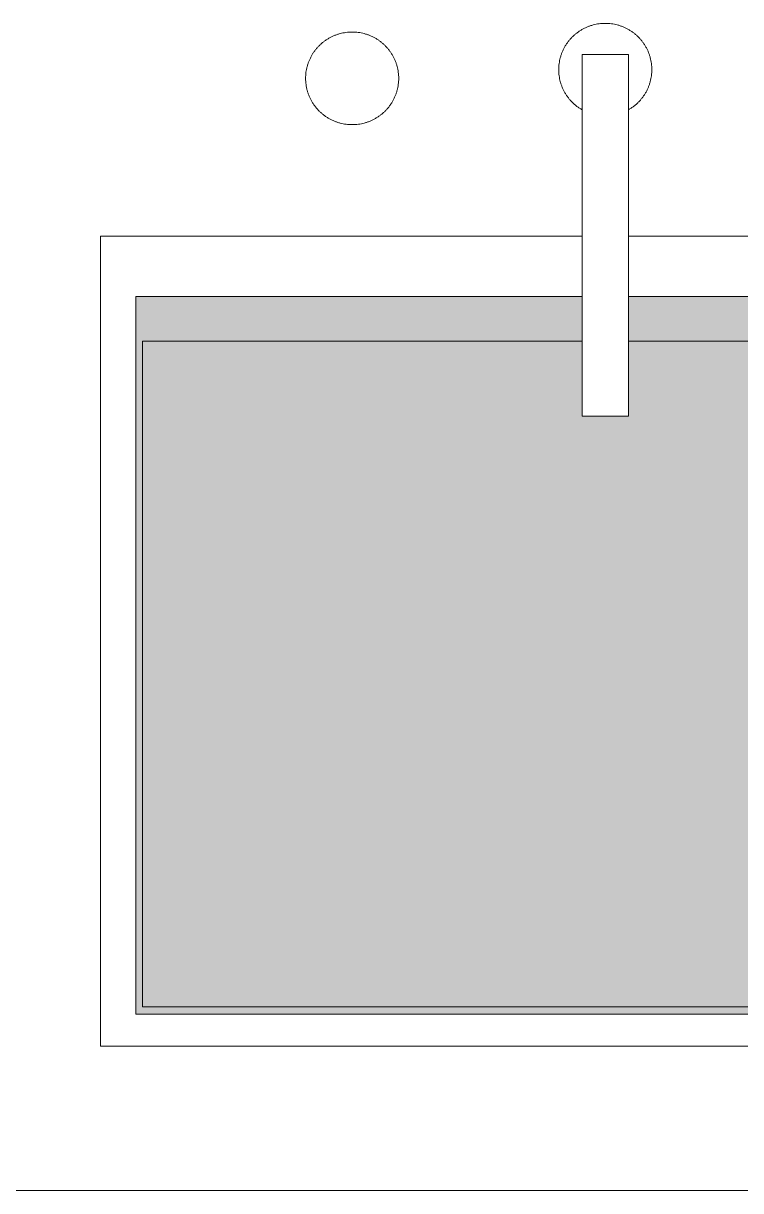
# Model space of a CAD drawing. Header units: metres. Extents: x 512 to 829, y -209 to 245.
# Drawn here: x 735.434 to 735.742, y -73.804 to -73.303 of the extents above; entities that cross this region are included whole.
import ezdxf

# ---------------------------------------------------------------- set-up
doc = ezdxf.new("R2010")
doc.units = ezdxf.units.M
doc.header["$LTSCALE"] = 0.508
doc.set_wipeout_variables(frame=1)
doc.layers.add('Dimension', color=7, linetype='Continuous', lineweight=5)
doc.layers.add('None', color=7, linetype='Continuous', lineweight=5)

msp = doc.modelspace()

# ---------------------------------------------------------------- hatches: boundary and pattern name
at = {"layer": 'None', "linetype": 'Continuous', "lineweight": 0}
for points in [[(735.91376, -73.7285), (735.48207, -73.7285), (735.48207, -73.42018), (735.91376, -73.42018)], [(735.71321, -73.59527), (735.71321, -73.59542), (735.71321, -73.59556), (735.7132, -73.5957), (735.7132, -73.59584), (735.71319, -73.59599), (735.71319, -73.59613), (735.71318, -73.59627), (735.71317, -73.59641), (735.71316, -73.59655), (735.71315, -73.59669), (735.71313, -73.59683), (735.71312, -73.59697), (735.7131, -73.59711), (735.71308, -73.59725), (735.71307, -73.59739), (735.71305, -73.59753), (735.71302, -73.59767), (735.713, -73.59781), (735.71298, -73.59795), (735.71295, -73.59808), (735.71293, -73.59822), (735.7129, -73.59836), (735.71287, -73.5985), (735.71284, -73.59863), (735.71281, -73.59877), (735.71277, -73.5989), (735.71274, -73.59904), (735.71271, -73.59917), (735.71267, -73.59931), (735.71263, -73.59944), (735.71259, -73.59958), (735.71255, -73.59971), (735.71251, -73.59985), (735.71247, -73.59998), (735.71242, -73.60011), (735.71238, -73.60025), (735.71233, -73.60038), (735.71228, -73.60051), (735.71223, -73.60064), (735.71218, -73.60077), (735.71213, -73.60091), (735.71207, -73.60104), (735.71202, -73.60117), (735.71196, -73.6013), (735.71191, -73.60143), (735.71185, -73.60156), (735.71179, -73.60169), (735.71173, -73.60182), (735.71167, -73.60195), (735.7116, -73.60207), (735.71154, -73.6022), (735.71147, -73.60233), (735.7114, -73.60246), (735.71133, -73.60259), (735.71126, -73.60271), (735.71119, -73.60284), (735.71112, -73.60297), (735.71105, -73.60309), (735.71097, -73.60322), (735.71089, -73.60334), (735.71082, -73.60347), (735.71074, -73.6036), (735.71066, -73.60372), (735.71057, -73.60384), (735.71049, -73.60397), (735.71041, -73.60409), (735.71032, -73.60421), (735.71024, -73.60434), (735.71015, -73.60446), (735.71006, -73.60458), (735.70998, -73.60469), (735.70989, -73.60481), (735.7098, -73.60493), (735.7097, -73.60505), (735.70961, -73.60516), (735.70952, -73.60528), (735.70942, -73.60539), (735.70933, -73.6055), (735.70923, -73.60562), (735.70914, -73.60573), (735.70904, -73.60584), (735.70894, -73.60595), (735.70884, -73.60606), (735.70874, -73.60617), (735.70864, -73.60627), (735.70854, -73.60638), (735.70843, -73.60649), (735.70833, -73.60659), (735.70822, -73.6067), (735.70812, -73.6068), (735.70801, -73.6069), (735.7079, -73.607), (735.70779, -73.6071), (735.70768, -73.6072), (735.70757, -73.6073), (735.70746, -73.6074), (735.70734, -73.6075), (735.70723, -73.6076), (735.70712, -73.60769), (735.707, -73.60779), (735.70688, -73.60788), (735.70677, -73.60798), (735.70665, -73.60807), (735.70653, -73.60816), (735.70641, -73.60825), (735.70629, -73.60834), (735.70616, -73.60843), (735.70604, -73.60852), (735.70592, -73.60861), (735.70579, -73.60869), (735.70566, -73.60878), (735.70554, -73.60887), (735.70541, -73.60895), (735.70528, -73.60903), (735.70515, -73.60912), (735.70502, -73.6092), (735.70489, -73.60928), (735.70475, -73.60936), (735.70462, -73.60944), (735.70449, -73.60952), (735.70435, -73.6096), (735.70421, -73.60967), (735.70408, -73.60975), (735.70394, -73.60983), (735.7038, -73.6099), (735.70366, -73.60997), (735.70352, -73.61005), (735.70338, -73.61012), (735.70323, -73.61019), (735.70309, -73.61026), (735.70295, -73.61033), (735.7028, -73.6104), (735.70266, -73.61046), (735.70251, -73.61053), (735.70237, -73.61059), (735.70222, -73.61066), (735.70208, -73.61072), (735.70193, -73.61078), (735.70179, -73.61084), (735.70164, -73.6109), (735.70149, -73.61096), (735.70134, -73.61101), (735.7012, -73.61107), (735.70105, -73.61112), (735.7009, -73.61118), (735.70075, -73.61123), (735.7006, -73.61128), (735.70045, -73.61133), (735.7003, -73.61138), (735.70015, -73.61143), (735.7, -73.61147), (735.69985, -73.61152), (735.6997, -73.61156), (735.69955, -73.61161), (735.6994, -73.61165), (735.69925, -73.61169), (735.69909, -73.61173), (735.69894, -73.61177), (735.69879, -73.61181), (735.69863, -73.61184), (735.69848, -73.61188), (735.69833, -73.61191), (735.69817, -73.61194), (735.69802, -73.61198), (735.69786, -73.61201), (735.69771, -73.61204), (735.69755, -73.61207), (735.69739, -73.61209), (735.69724, -73.61212), (735.69708, -73.61214), (735.69692, -73.61217), (735.69677, -73.61219), (735.69661, -73.61221), (735.69645, -73.61223), (735.69629, -73.61225), (735.69613, -73.61227), (735.69597, -73.61229), (735.69581, -73.61231), (735.69565, -73.61232), (735.69549, -73.61234), (735.69533, -73.61235), (735.69517, -73.61236), (735.69501, -73.61237), (735.69485, -73.61238), (735.69469, -73.61239), (735.69452, -73.6124), (735.69436, -73.6124), (735.6942, -73.61241), (735.69403, -73.61241), (735.69387, -73.61241), (735.69371, -73.61242), (735.69354, -73.61242), (735.69338, -73.61242), (735.69321, -73.61241), (735.69305, -73.61241), (735.69288, -73.61241), (735.69272, -73.6124), (735.69256, -73.6124), (735.6924, -73.61239), (735.69223, -73.61238), (735.69207, -73.61237), (735.69191, -73.61236), (735.69175, -73.61235), (735.69159, -73.61234), (735.69143, -73.61232), (735.69127, -73.61231), (735.69111, -73.61229), (735.69095, -73.61227), (735.69079, -73.61225), (735.69063, -73.61223), (735.69047, -73.61221), (735.69032, -73.61219), (735.69016, -73.61217), (735.69, -73.61214), (735.68984, -73.61212), (735.68969, -73.61209), (735.68953, -73.61207), (735.68938, -73.61204), (735.68922, -73.61201), (735.68906, -73.61198), (735.68891, -73.61194), (735.68876, -73.61191), (735.6886, -73.61188), (735.68845, -73.61184), (735.68829, -73.61181), (735.68814, -73.61177), (735.68799, -73.61173), (735.68784, -73.61169), (735.68768, -73.61165), (735.68753, -73.61161), (735.68738, -73.61156), (735.68723, -73.61152), (735.68708, -73.61147), (735.68693, -73.61143), (735.68678, -73.61138), (735.68663, -73.61133), (735.68648, -73.61128), (735.68633, -73.61123), (735.68618, -73.61118), (735.68603, -73.61112), (735.68588, -73.61107), (735.68574, -73.61101), (735.68559, -73.61096), (735.68544, -73.6109), (735.6853, -73.61084), (735.68515, -73.61078), (735.685, -73.61072), (735.68486, -73.61066), (735.68471, -73.61059), (735.68457, -73.61053), (735.68442, -73.61046), (735.68428, -73.6104), (735.68414, -73.61033), (735.68399, -73.61026), (735.68385, -73.61019), (735.68371, -73.61012), (735.68356, -73.61005), (735.68342, -73.60997), (735.68328, -73.6099), (735.68314, -73.60983), (735.68301, -73.60975), (735.68287, -73.60967), (735.68273, -73.6096), (735.6826, -73.60952), (735.68246, -73.60944), (735.68233, -73.60936), (735.68219, -73.60928), (735.68206, -73.6092), (735.68193, -73.60912), (735.6818, -73.60903), (735.68167, -73.60895), (735.68154, -73.60887), (735.68142, -73.60878), (735.68129, -73.60869), (735.68117, -73.60861), (735.68104, -73.60852), (735.68092, -73.60843), (735.6808, -73.60834), (735.68068, -73.60825), (735.68055, -73.60816), (735.68044, -73.60807), (735.68032, -73.60798), (735.6802, -73.60788), (735.68008, -73.60779), (735.67997, -73.60769), (735.67985, -73.6076), (735.67974, -73.6075), (735.67962, -73.6074), (735.67951, -73.6073), (735.6794, -73.6072), (735.67929, -73.6071), (735.67918, -73.607), (735.67907, -73.6069), (735.67897, -73.6068), (735.67886, -73.6067), (735.67875, -73.60659), (735.67865, -73.60649), (735.67855, -73.60638), (735.67844, -73.60627), (735.67834, -73.60617), (735.67824, -73.60606), (735.67814, -73.60595), (735.67804, -73.60584), (735.67795, -73.60573), (735.67785, -73.60562), (735.67775, -73.6055), (735.67766, -73.60539), (735.67756, -73.60528), (735.67747, -73.60516), (735.67738, -73.60505), (735.67729, -73.60493), (735.6772, -73.60481), (735.67711, -73.60469), (735.67702, -73.60458), (735.67693, -73.60446), (735.67684, -73.60434), (735.67676, -73.60421), (735.67667, -73.60409), (735.67659, -73.60397), (735.67651, -73.60384), (735.67643, -73.60372), (735.67635, -73.6036), (735.67627, -73.60347), (735.67619, -73.60334), (735.67611, -73.60322), (735.67604, -73.60309), (735.67596, -73.60297), (735.67589, -73.60284), (735.67582, -73.60271), (735.67575, -73.60259), (735.67568, -73.60246), (735.67561, -73.60233), (735.67555, -73.6022), (735.67548, -73.60207), (735.67542, -73.60195), (735.67535, -73.60182), (735.67529, -73.60169), (735.67523, -73.60156), (735.67517, -73.60143), (735.67512, -73.6013), (735.67506, -73.60117), (735.67501, -73.60104), (735.67495, -73.60091), (735.6749, -73.60077), (735.67485, -73.60064), (735.6748, -73.60051), (735.67475, -73.60038), (735.67471, -73.60025), (735.67466, -73.60011), (735.67462, -73.59998), (735.67457, -73.59985), (735.67453, -73.59971), (735.67449, -73.59958), (735.67445, -73.59944), (735.67441, -73.59931), (735.67438, -73.59917), (735.67434, -73.59904), (735.67431, -73.5989), (735.67427, -73.59877), (735.67424, -73.59863), (735.67421, -73.5985), (735.67418, -73.59836), (735.67416, -73.59822), (735.67413, -73.59808), (735.6741, -73.59795), (735.67408, -73.59781), (735.67406, -73.59767), (735.67404, -73.59753), (735.67402, -73.59739), (735.674, -73.59725), (735.67398, -73.59711), (735.67396, -73.59697), (735.67395, -73.59683), (735.67394, -73.59669), (735.67392, -73.59655), (735.67391, -73.59641), (735.6739, -73.59627), (735.6739, -73.59613), (735.67389, -73.59599), (735.67388, -73.59584), (735.67388, -73.5957), (735.67387, -73.59556), (735.67387, -73.59542), (735.67387, -73.59527), (735.67387, -73.59513), (735.67387, -73.59499), (735.67388, -73.59484), (735.67388, -73.5947), (735.67389, -73.59456), (735.6739, -73.59442), (735.6739, -73.59428), (735.67391, -73.59413), (735.67392, -73.59399), (735.67394, -73.59385), (735.67395, -73.59371), (735.67396, -73.59357), (735.67398, -73.59343), (735.674, -73.59329), (735.67402, -73.59315), (735.67404, -73.59301), (735.67406, -73.59288), (735.67408, -73.59274), (735.6741, -73.5926), (735.67413, -73.59246), (735.67416, -73.59232), (735.67418, -73.59219), (735.67421, -73.59205), (735.67424, -73.59191), (735.67427, -73.59178), (735.67431, -73.59164), (735.67434, -73.59151), (735.67438, -73.59137), (735.67441, -73.59124), (735.67445, -73.5911), (735.67449, -73.59097), (735.67453, -73.59083), (735.67457, -73.5907), (735.67462, -73.59057), (735.67466, -73.59043), (735.67471, -73.5903), (735.67475, -73.59017), (735.6748, -73.59004), (735.67485, -73.5899), (735.6749, -73.58977), (735.67495, -73.58964), (735.67501, -73.58951), (735.67506, -73.58938), (735.67512, -73.58925), (735.67517, -73.58912), (735.67523, -73.58899), (735.67529, -73.58886), (735.67535, -73.58873), (735.67542, -73.5886), (735.67548, -73.58847), (735.67555, -73.58834), (735.67561, -73.58821), (735.67568, -73.58809), (735.67575, -73.58796), (735.67582, -73.58783), (735.67589, -73.58771), (735.67596, -73.58758), (735.67604, -73.58745), (735.67611, -73.58733), (735.67619, -73.5872), (735.67627, -73.58708), (735.67635, -73.58695), (735.67643, -73.58683), (735.67651, -73.5867), (735.67659, -73.58658), (735.67667, -73.58645), (735.67676, -73.58633), (735.67684, -73.58621), (735.67693, -73.58609), (735.67702, -73.58597), (735.67711, -73.58585), (735.6772, -73.58573), (735.67729, -73.58562), (735.67738, -73.5855), (735.67747, -73.58538), (735.67756, -73.58527), (735.67766, -73.58515), (735.67775, -73.58504), (735.67785, -73.58493), (735.67795, -73.58482), (735.67804, -73.58471), (735.67814, -73.5846), (735.67824, -73.58449), (735.67834, -73.58438), (735.67844, -73.58427), (735.67855, -73.58417), (735.67865, -73.58406), (735.67875, -73.58395), (735.67886, -73.58385), (735.67897, -73.58375), (735.67907, -73.58364), (735.67918, -73.58354), (735.67929, -73.58344), (735.6794, -73.58334), (735.67951, -73.58324), (735.67962, -73.58314), (735.67974, -73.58305), (735.67985, -73.58295), (735.67997, -73.58285), (735.68008, -73.58276), (735.6802, -73.58266), (735.68032, -73.58257), (735.68044, -73.58248), (735.68055, -73.58239), (735.68068, -73.58229), (735.6808, -73.5822), (735.68092, -73.58211), (735.68104, -73.58203), (735.68117, -73.58194), (735.68129, -73.58185), (735.68142, -73.58177), (735.68154, -73.58168), (735.68167, -73.5816), (735.6818, -73.58151), (735.68193, -73.58143), (735.68206, -73.58135), (735.68219, -73.58127), (735.68233, -73.58119), (735.68246, -73.58111), (735.6826, -73.58103), (735.68273, -73.58095), (735.68287, -73.58087), (735.68301, -73.5808), (735.68314, -73.58072), (735.68328, -73.58065), (735.68342, -73.58057), (735.68356, -73.5805), (735.68371, -73.58043), (735.68385, -73.58036), (735.68399, -73.58029), (735.68414, -73.58022), (735.68428, -73.58015), (735.68442, -73.58008), (735.68457, -73.58002), (735.68471, -73.57995), (735.68486, -73.57989), (735.685, -73.57983), (735.68515, -73.57976), (735.6853, -73.5797), (735.68544, -73.57965), (735.68559, -73.57959), (735.68574, -73.57953), (735.68588, -73.57948), (735.68603, -73.57942), (735.68618, -73.57937), (735.68633, -73.57932), (735.68648, -73.57927), (735.68663, -73.57922), (735.68678, -73.57917), (735.68693, -73.57912), (735.68708, -73.57907), (735.68723, -73.57903), (735.68738, -73.57898), (735.68753, -73.57894), (735.68768, -73.5789), (735.68784, -73.57886), (735.68799, -73.57882), (735.68814, -73.57878), (735.68829, -73.57874), (735.68845, -73.5787), (735.6886, -73.57867), (735.68876, -73.57863), (735.68891, -73.5786), (735.68906, -73.57857), (735.68922, -73.57854), (735.68938, -73.57851), (735.68953, -73.57848), (735.68969, -73.57845), (735.68984, -73.57843), (735.69, -73.5784), (735.69016, -73.57838), (735.69032, -73.57835), (735.69047, -73.57833), (735.69063, -73.57831), (735.69079, -73.57829), (735.69095, -73.57827), (735.69111, -73.57826), (735.69127, -73.57824), (735.69143, -73.57822), (735.69159, -73.57821), (735.69175, -73.5782), (735.69191, -73.57819), (735.69207, -73.57818), (735.69223, -73.57817), (735.6924, -73.57816), (735.69256, -73.57815), (735.69272, -73.57814), (735.69288, -73.57814), (735.69305, -73.57813), (735.69321, -73.57813), (735.69338, -73.57813), (735.69354, -73.57813), (735.69371, -73.57813), (735.69387, -73.57813), (735.69403, -73.57813), (735.6942, -73.57814), (735.69436, -73.57814), (735.69452, -73.57815), (735.69469, -73.57816), (735.69485, -73.57817), (735.69501, -73.57818), (735.69517, -73.57819), (735.69533, -73.5782), (735.69549, -73.57821), (735.69565, -73.57822), (735.69581, -73.57824), (735.69597, -73.57826), (735.69613, -73.57827), (735.69629, -73.57829), (735.69645, -73.57831), (735.69661, -73.57833), (735.69677, -73.57835), (735.69692, -73.57838), (735.69708, -73.5784), (735.69724, -73.57843), (735.69739, -73.57845), (735.69755, -73.57848), (735.69771, -73.57851), (735.69786, -73.57854), (735.69802, -73.57857), (735.69817, -73.5786), (735.69833, -73.57863), (735.69848, -73.57867), (735.69863, -73.5787), (735.69879, -73.57874), (735.69894, -73.57878), (735.69909, -73.57882), (735.69925, -73.57886), (735.6994, -73.5789), (735.69955, -73.57894), (735.6997, -73.57898), (735.69985, -73.57903), (735.7, -73.57907), (735.70015, -73.57912), (735.7003, -73.57917), (735.70045, -73.57922), (735.7006, -73.57927), (735.70075, -73.57932), (735.7009, -73.57937), (735.70105, -73.57942), (735.7012, -73.57948), (735.70134, -73.57953), (735.70149, -73.57959), (735.70164, -73.57965), (735.70179, -73.5797), (735.70193, -73.57976), (735.70208, -73.57983), (735.70222, -73.57989), (735.70237, -73.57995), (735.70251, -73.58002), (735.70266, -73.58008), (735.7028, -73.58015), (735.70295, -73.58022), (735.70309, -73.58029), (735.70323, -73.58036), (735.70338, -73.58043), (735.70352, -73.5805), (735.70366, -73.58057), (735.7038, -73.58065), (735.70394, -73.58072), (735.70408, -73.5808), (735.70421, -73.58087), (735.70435, -73.58095), (735.70449, -73.58103), (735.70462, -73.58111), (735.70475, -73.58119), (735.70489, -73.58127), (735.70502, -73.58135), (735.70515, -73.58143), (735.70528, -73.58151), (735.70541, -73.5816), (735.70554, -73.58168), (735.70566, -73.58177), (735.70579, -73.58185), (735.70592, -73.58194), (735.70604, -73.58203), (735.70616, -73.58211), (735.70629, -73.5822), (735.70641, -73.58229), (735.70653, -73.58239), (735.70665, -73.58248), (735.70677, -73.58257), (735.70688, -73.58266), (735.707, -73.58276), (735.70712, -73.58285), (735.70723, -73.58295), (735.70734, -73.58305), (735.70746, -73.58314), (735.70757, -73.58324), (735.70768, -73.58334), (735.70779, -73.58344), (735.7079, -73.58354), (735.70801, -73.58364), (735.70812, -73.58375), (735.70822, -73.58385), (735.70833, -73.58395), (735.70843, -73.58406), (735.70854, -73.58417), (735.70864, -73.58427), (735.70874, -73.58438), (735.70884, -73.58449), (735.70894, -73.5846), (735.70904, -73.58471), (735.70914, -73.58482), (735.70923, -73.58493), (735.70933, -73.58504), (735.70942, -73.58515), (735.70952, -73.58527), (735.70961, -73.58538), (735.7097, -73.5855), (735.7098, -73.58562), (735.70989, -73.58573), (735.70998, -73.58585), (735.71006, -73.58597), (735.71015, -73.58609), (735.71024, -73.58621), (735.71032, -73.58633), (735.71041, -73.58645), (735.71049, -73.58658), (735.71057, -73.5867), (735.71066, -73.58683), (735.71074, -73.58695), (735.71082, -73.58708), (735.71089, -73.5872), (735.71097, -73.58733), (735.71105, -73.58745), (735.71112, -73.58758), (735.71119, -73.58771), (735.71126, -73.58783), (735.71133, -73.58796), (735.7114, -73.58809), (735.71147, -73.58821), (735.71154, -73.58834), (735.7116, -73.58847), (735.71167, -73.5886), (735.71173, -73.58873), (735.71179, -73.58886), (735.71185, -73.58899), (735.71191, -73.58912), (735.71196, -73.58925), (735.71202, -73.58938), (735.71207, -73.58951), (735.71213, -73.58964), (735.71218, -73.58977), (735.71223, -73.5899), (735.71228, -73.59004), (735.71233, -73.59017), (735.71238, -73.5903), (735.71242, -73.59043), (735.71247, -73.59057), (735.71251, -73.5907), (735.71255, -73.59083), (735.71259, -73.59097), (735.71263, -73.5911), (735.71267, -73.59124), (735.71271, -73.59137), (735.71274, -73.59151), (735.71277, -73.59164), (735.71281, -73.59178), (735.71284, -73.59191), (735.71287, -73.59205), (735.7129, -73.59219), (735.71293, -73.59232), (735.71295, -73.59246), (735.71298, -73.5926), (735.713, -73.59274), (735.71302, -73.59288), (735.71305, -73.59301), (735.71307, -73.59315), (735.71308, -73.59329), (735.7131, -73.59343), (735.71312, -73.59357), (735.71313, -73.59371), (735.71315, -73.59385), (735.71316, -73.59399), (735.71317, -73.59413), (735.71318, -73.59428), (735.71319, -73.59442), (735.71319, -73.59456), (735.7132, -73.5947), (735.7132, -73.59484), (735.71321, -73.59499), (735.71321, -73.59513)]]:
    msp.add_hatch(color=8, dxfattribs=at).paths.add_polyline_path(points)

# ---------------------------------------------------------------- linework, layer by layer
at = {"layer": 'Dimension', "color": 7, "linetype": 'Continuous', "lineweight": 5}
msp.add_line((734.17158, -73.80433), (736.62658, -73.80433), dxfattribs=at)
at = {"layer": 'None', "color": 7, "linetype": 'Continuous', "lineweight": 5}
for p, q in [((735.46691, -73.74228), (735.46691, -73.39418)), ((735.46691, -73.39418), (735.93614, -73.39418)), ((735.48207, -73.7285), (735.48207, -73.42018)), ((735.48207, -73.42018), (735.91376, -73.42018)), ((735.48505, -73.72532), (735.48505, -73.43933)), ((735.48505, -73.43933), (735.89621, -73.43933)), ((735.91376, -73.7285), (735.48207, -73.7285)), ((735.89621, -73.72532), (735.48505, -73.72532)), ((735.93614, -73.74228), (735.46691, -73.74228))]:
    msp.add_line(p, q, dxfattribs=at)

# ---------------------------------------------------------------- wipeouts: each hides what was drawn before it
at = {"color": 7, "linetype": 'Continuous', "lineweight": 5}
for points in [[(735.66654, -73.3326), (735.66646, -73.33246), (735.66638, -73.33231), (735.6663, -73.33217), (735.66622, -73.33202), (735.66614, -73.33188), (735.66606, -73.33173), (735.66599, -73.33158), (735.66592, -73.33144), (735.66584, -73.33129), (735.66577, -73.33114), (735.6657, -73.331), (735.66563, -73.33085), (735.66557, -73.3307), (735.6655, -73.33055), (735.66543, -73.3304), (735.66537, -73.33025), (735.66531, -73.3301), (735.66525, -73.32995), (735.66519, -73.3298), (735.66513, -73.32965), (735.66507, -73.3295), (735.66502, -73.32935), (735.66496, -73.32919), (735.66491, -73.32904), (735.66486, -73.32889), (735.66481, -73.32873), (735.66476, -73.32858), (735.66471, -73.32843), (735.66467, -73.32827), (735.66462, -73.32812), (735.66458, -73.32796), (735.66453, -73.32781), (735.66449, -73.32765), (735.66445, -73.3275), (735.66441, -73.32734), (735.66438, -73.32718), (735.66434, -73.32703), (735.66431, -73.32687), (735.66427, -73.32671), (735.66424, -73.32655), (735.66421, -73.3264), (735.66418, -73.32624), (735.66415, -73.32608), (735.66413, -73.32592), (735.6641, -73.32576), (735.66408, -73.3256), (735.66405, -73.32544), (735.66403, -73.32528), (735.66401, -73.32512), (735.66399, -73.32495), (735.66397, -73.32479), (735.66396, -73.32463), (735.66394, -73.32447), (735.66393, -73.32431), (735.66392, -73.32414), (735.66391, -73.32398), (735.6639, -73.32381), (735.66389, -73.32365), (735.66388, -73.32349), (735.66387, -73.32332), (735.66387, -73.32316), (735.66387, -73.32299), (735.66386, -73.32282), (735.66386, -73.32266), (735.66386, -73.32249), (735.66387, -73.32232), (735.66387, -73.32216), (735.66387, -73.32199), (735.66388, -73.32183), (735.66389, -73.32166), (735.6639, -73.3215), (735.66391, -73.32134), (735.66392, -73.32117), (735.66393, -73.32101), (735.66394, -73.32085), (735.66396, -73.32068), (735.66397, -73.32052), (735.66399, -73.32036), (735.66401, -73.3202), (735.66403, -73.32004), (735.66405, -73.31988), (735.66408, -73.31972), (735.6641, -73.31956), (735.66413, -73.3194), (735.66415, -73.31924), (735.66418, -73.31908), (735.66421, -73.31892), (735.66424, -73.31876), (735.66427, -73.3186), (735.66431, -73.31844), (735.66434, -73.31829), (735.66438, -73.31813), (735.66441, -73.31797), (735.66445, -73.31782), (735.66449, -73.31766), (735.66453, -73.31751), (735.66458, -73.31735), (735.66462, -73.3172), (735.66467, -73.31704), (735.66471, -73.31689), (735.66476, -73.31673), (735.66481, -73.31658), (735.66486, -73.31643), (735.66491, -73.31627), (735.66496, -73.31612), (735.66502, -73.31597), (735.66507, -73.31582), (735.66513, -73.31567), (735.66519, -73.31552), (735.66525, -73.31536), (735.66531, -73.31521), (735.66537, -73.31506), (735.66543, -73.31491), (735.6655, -73.31477), (735.66557, -73.31462), (735.66563, -73.31447), (735.6657, -73.31432), (735.66577, -73.31417), (735.66584, -73.31402), (735.66592, -73.31388), (735.66599, -73.31373), (735.66606, -73.31358), (735.66614, -73.31344), (735.66622, -73.31329), (735.6663, -73.31315), (735.66638, -73.313), (735.66646, -73.31286), (735.66654, -73.31271), (735.66663, -73.31257), (735.66671, -73.31242), (735.6668, -73.31228), (735.66689, -73.31214), (735.66697, -73.312), (735.66706, -73.31186), (735.66715, -73.31173), (735.66724, -73.31159), (735.66734, -73.31145), (735.66743, -73.31132), (735.66752, -73.31118), (735.66762, -73.31105), (735.66771, -73.31092), (735.66781, -73.31079), (735.66791, -73.31065), (735.66801, -73.31053), (735.66811, -73.3104), (735.66821, -73.31027), (735.66831, -73.31014), (735.66841, -73.31002), (735.66851, -73.30989), (735.66862, -73.30977), (735.66872, -73.30965), (735.66883, -73.30952), (735.66894, -73.3094), (735.66904, -73.30928), (735.66915, -73.30916), (735.66926, -73.30905), (735.66937, -73.30893), (735.66949, -73.30881), (735.6696, -73.3087), (735.66971, -73.30858), (735.66983, -73.30847), (735.66994, -73.30836), (735.67006, -73.30825), (735.67018, -73.30814), (735.6703, -73.30803), (735.67042, -73.30792), (735.67054, -73.30781), (735.67066, -73.3077), (735.67078, -73.3076), (735.6709, -73.30749), (735.67103, -73.30739), (735.67115, -73.30729), (735.67128, -73.30718), (735.67141, -73.30708), (735.67154, -73.30698), (735.67167, -73.30689), (735.6718, -73.30679), (735.67193, -73.30669), (735.67206, -73.30659), (735.67219, -73.3065), (735.67233, -73.3064), (735.67246, -73.30631), (735.6726, -73.30622), (735.67273, -73.30613), (735.67287, -73.30604), (735.67301, -73.30595), (735.67315, -73.30586), (735.67329, -73.30577), (735.67343, -73.30568), (735.67358, -73.3056), (735.67372, -73.30551), (735.67386, -73.30543), (735.67401, -73.30535), (735.67415, -73.30527), (735.6743, -73.30519), (735.67445, -73.30511), (735.67459, -73.30503), (735.67474, -73.30495), (735.67489, -73.30488), (735.67504, -73.30481), (735.67518, -73.30473), (735.67533, -73.30466), (735.67548, -73.30459), (735.67563, -73.30453), (735.67578, -73.30446), (735.67593, -73.30439), (735.67608, -73.30433), (735.67623, -73.30426), (735.67638, -73.3042), (735.67653, -73.30414), (735.67668, -73.30408), (735.67683, -73.30403), (735.67699, -73.30397), (735.67714, -73.30391), (735.67729, -73.30386), (735.67745, -73.30381), (735.6776, -73.30376), (735.67775, -73.30371), (735.67791, -73.30366), (735.67806, -73.30361), (735.67822, -73.30356), (735.67837, -73.30352), (735.67853, -73.30347), (735.67868, -73.30343), (735.67884, -73.30339), (735.679, -73.30335), (735.67915, -73.30331), (735.67931, -73.30328), (735.67947, -73.30324), (735.67963, -73.30321), (735.67979, -73.30317), (735.67995, -73.30314), (735.6801, -73.30311), (735.68026, -73.30308), (735.68042, -73.30305), (735.68058, -73.30303), (735.68075, -73.303), (735.68091, -73.30298), (735.68107, -73.30295), (735.68123, -73.30293), (735.68139, -73.30291), (735.68155, -73.30289), (735.68172, -73.30288), (735.68188, -73.30286), (735.68204, -73.30284), (735.68221, -73.30283), (735.68237, -73.30282), (735.68254, -73.30281), (735.6827, -73.3028), (735.68287, -73.30279), (735.68303, -73.30278), (735.6832, -73.30278), (735.68336, -73.30277), (735.68353, -73.30277), (735.6837, -73.30277), (735.68386, -73.30277), (735.68403, -73.30277), (735.6842, -73.30277), (735.68436, -73.30277), (735.68453, -73.30278), (735.6847, -73.30278), (735.68486, -73.30279), (735.68503, -73.3028), (735.68519, -73.30281), (735.68536, -73.30282), (735.68552, -73.30283), (735.68568, -73.30284), (735.68585, -73.30286), (735.68601, -73.30288), (735.68617, -73.30289), (735.68634, -73.30291), (735.6865, -73.30293), (735.68666, -73.30295), (735.68682, -73.30298), (735.68698, -73.303), (735.68714, -73.30303), (735.6873, -73.30305), (735.68746, -73.30308), (735.68762, -73.30311), (735.68778, -73.30314), (735.68794, -73.30317), (735.6881, -73.30321), (735.68826, -73.30324), (735.68842, -73.30328), (735.68857, -73.30331), (735.68873, -73.30335), (735.68889, -73.30339), (735.68904, -73.30343), (735.6892, -73.30347), (735.68935, -73.30352), (735.68951, -73.30356), (735.68967, -73.30361), (735.68982, -73.30366), (735.68997, -73.30371), (735.69013, -73.30376), (735.69028, -73.30381), (735.69044, -73.30386), (735.69059, -73.30391), (735.69074, -73.30397), (735.69089, -73.30403), (735.69104, -73.30408), (735.6912, -73.30414), (735.69135, -73.3042), (735.6915, -73.30426), (735.69165, -73.30433), (735.6918, -73.30439), (735.69195, -73.30446), (735.6921, -73.30453), (735.69225, -73.30459), (735.6924, -73.30466), (735.69254, -73.30473), (735.69269, -73.30481), (735.69284, -73.30488), (735.69299, -73.30495), (735.69313, -73.30503), (735.69328, -73.30511), (735.69343, -73.30519), (735.69357, -73.30527), (735.69372, -73.30535), (735.69386, -73.30543), (735.69401, -73.30551), (735.69415, -73.3056), (735.69429, -73.30568), (735.69444, -73.30577), (735.69458, -73.30586), (735.69472, -73.30595), (735.69486, -73.30604), (735.69499, -73.30613), (735.69513, -73.30622), (735.69527, -73.30631), (735.6954, -73.3064), (735.69554, -73.3065), (735.69567, -73.30659), (735.6958, -73.30669), (735.69593, -73.30679), (735.69606, -73.30689), (735.69619, -73.30698), (735.69632, -73.30708), (735.69645, -73.30718), (735.69657, -73.30729), (735.6967, -73.30739), (735.69682, -73.30749), (735.69695, -73.3076), (735.69707, -73.3077), (735.69719, -73.30781), (735.69731, -73.30792), (735.69743, -73.30803), (735.69755, -73.30814), (735.69767, -73.30825), (735.69778, -73.30836), (735.6979, -73.30847), (735.69801, -73.30858), (735.69813, -73.3087), (735.69824, -73.30881), (735.69835, -73.30893), (735.69846, -73.30905), (735.69857, -73.30916), (735.69868, -73.30928), (735.69879, -73.3094), (735.6989, -73.30952), (735.699, -73.30965), (735.69911, -73.30977), (735.69921, -73.30989), (735.69932, -73.31002), (735.69942, -73.31014), (735.69952, -73.31027), (735.69962, -73.3104), (735.69972, -73.31053), (735.69982, -73.31065), (735.69992, -73.31079), (735.70001, -73.31092), (735.70011, -73.31105), (735.70021, -73.31118), (735.7003, -73.31132), (735.70039, -73.31145), (735.70048, -73.31159), (735.70057, -73.31173), (735.70066, -73.31186), (735.70075, -73.312), (735.70084, -73.31214), (735.70093, -73.31228), (735.70101, -73.31242), (735.7011, -73.31257), (735.70118, -73.31271), (735.70127, -73.31286), (735.70135, -73.313), (735.70143, -73.31315), (735.70151, -73.31329), (735.70159, -73.31344), (735.70166, -73.31358), (735.70174, -73.31373), (735.70181, -73.31388), (735.70188, -73.31402), (735.70196, -73.31417), (735.70203, -73.31432), (735.70209, -73.31447), (735.70216, -73.31462), (735.70223, -73.31477), (735.70229, -73.31491), (735.70236, -73.31506), (735.70242, -73.31521), (735.70248, -73.31536), (735.70254, -73.31552), (735.7026, -73.31567), (735.70265, -73.31582), (735.70271, -73.31597), (735.70276, -73.31612), (735.70282, -73.31627), (735.70287, -73.31643), (735.70292, -73.31658), (735.70297, -73.31673), (735.70302, -73.31689), (735.70306, -73.31704), (735.70311, -73.3172), (735.70315, -73.31735), (735.70319, -73.31751), (735.70324, -73.31766), (735.70327, -73.31782), (735.70331, -73.31797), (735.70335, -73.31813), (735.70339, -73.31829), (735.70342, -73.31844), (735.70345, -73.3186), (735.70349, -73.31876), (735.70352, -73.31892), (735.70355, -73.31908), (735.70358, -73.31924), (735.7036, -73.3194), (735.70363, -73.31956), (735.70365, -73.31972), (735.70367, -73.31988), (735.7037, -73.32004), (735.70372, -73.3202), (735.70374, -73.32036), (735.70375, -73.32052), (735.70377, -73.32068), (735.70378, -73.32085), (735.7038, -73.32101), (735.70381, -73.32117), (735.70382, -73.32134), (735.70383, -73.3215), (735.70384, -73.32166), (735.70385, -73.32183), (735.70385, -73.32199), (735.70386, -73.32216), (735.70386, -73.32232), (735.70386, -73.32249), (735.70386, -73.32266), (735.70386, -73.32282), (735.70386, -73.32299), (735.70386, -73.32316), (735.70385, -73.32332), (735.70385, -73.32349), (735.70384, -73.32365), (735.70383, -73.32381), (735.70382, -73.32398), (735.70381, -73.32414), (735.7038, -73.32431), (735.70378, -73.32447), (735.70377, -73.32463), (735.70375, -73.32479), (735.70374, -73.32495), (735.70372, -73.32512), (735.7037, -73.32528), (735.70367, -73.32544), (735.70365, -73.3256), (735.70363, -73.32576), (735.7036, -73.32592), (735.70358, -73.32608), (735.70355, -73.32624), (735.70352, -73.3264), (735.70349, -73.32655), (735.70345, -73.32671), (735.70342, -73.32687), (735.70339, -73.32703), (735.70335, -73.32718), (735.70331, -73.32734), (735.70327, -73.3275), (735.70324, -73.32765), (735.70319, -73.32781), (735.70315, -73.32796), (735.70311, -73.32812), (735.70306, -73.32827), (735.70302, -73.32843), (735.70297, -73.32858), (735.70292, -73.32873), (735.70287, -73.32889), (735.70282, -73.32904), (735.70276, -73.32919), (735.70271, -73.32935), (735.70265, -73.3295), (735.7026, -73.32965), (735.70254, -73.3298), (735.70248, -73.32995), (735.70242, -73.3301), (735.70236, -73.33025), (735.70229, -73.3304), (735.70223, -73.33055), (735.70216, -73.3307), (735.70209, -73.33085), (735.70203, -73.331), (735.70196, -73.33114), (735.70188, -73.33129), (735.70181, -73.33144), (735.70174, -73.33158), (735.70166, -73.33173), (735.70159, -73.33188), (735.70151, -73.33202), (735.70143, -73.33217), (735.70135, -73.33231), (735.70127, -73.33246), (735.70118, -73.3326), (735.7011, -73.33275), (735.70101, -73.33289), (735.70093, -73.33303), (735.70084, -73.33317), (735.70075, -73.33331), (735.70066, -73.33345), (735.70057, -73.33359), (735.70048, -73.33373), (735.70039, -73.33386), (735.7003, -73.334), (735.70021, -73.33413), (735.70011, -73.33427), (735.70001, -73.3344), (735.69992, -73.33453), (735.69982, -73.33466), (735.69972, -73.33479), (735.69962, -73.33492), (735.69952, -73.33505), (735.69942, -73.33517), (735.69932, -73.3353), (735.69921, -73.33542), (735.69911, -73.33555), (735.699, -73.33567), (735.6989, -73.33579), (735.69879, -73.33591), (735.69868, -73.33603), (735.69857, -73.33615), (735.69846, -73.33627), (735.69835, -73.33639), (735.69824, -73.3365), (735.69813, -73.33662), (735.69801, -73.33673), (735.6979, -73.33684), (735.69778, -73.33696), (735.69767, -73.33707), (735.69755, -73.33718), (735.69743, -73.33729), (735.69731, -73.3374), (735.69719, -73.3375), (735.69707, -73.33761), (735.69695, -73.33772), (735.69682, -73.33782), (735.6967, -73.33792), (735.69657, -73.33803), (735.69645, -73.33813), (735.69632, -73.33823), (735.69619, -73.33833), (735.69606, -73.33843), (735.69593, -73.33853), (735.6958, -73.33862), (735.69567, -73.33872), (735.69554, -73.33882), (735.6954, -73.33891), (735.69527, -73.339), (735.69513, -73.3391), (735.69499, -73.33919), (735.69486, -73.33928), (735.69472, -73.33937), (735.69458, -73.33946), (735.69444, -73.33954), (735.69429, -73.33963), (735.69415, -73.33972), (735.69401, -73.3398), (735.69386, -73.33988), (735.69372, -73.33997), (735.69357, -73.34005), (735.69343, -73.34013), (735.69328, -73.34021), (735.69313, -73.34028), (735.69299, -73.34036), (735.69284, -73.34043), (735.69269, -73.34051), (735.69254, -73.34058), (735.6924, -73.34065), (735.69225, -73.34072), (735.6921, -73.34079), (735.69195, -73.34086), (735.6918, -73.34092), (735.69165, -73.34099), (735.6915, -73.34105), (735.69135, -73.34111), (735.6912, -73.34117), (735.69104, -73.34123), (735.69089, -73.34129), (735.69074, -73.34135), (735.69059, -73.3414), (735.69044, -73.34145), (735.69028, -73.34151), (735.69013, -73.34156), (735.68997, -73.34161), (735.68982, -73.34166), (735.68967, -73.34171), (735.68951, -73.34175), (735.68935, -73.3418), (735.6892, -73.34184), (735.68904, -73.34188), (735.68889, -73.34192), (735.68873, -73.34196), (735.68857, -73.342), (735.68842, -73.34204), (735.68826, -73.34207), (735.6881, -73.34211), (735.68794, -73.34214), (735.68778, -73.34217), (735.68762, -73.3422), (735.68746, -73.34223), (735.6873, -73.34226), (735.68714, -73.34229), (735.68698, -73.34231), (735.68682, -73.34234), (735.68666, -73.34236), (735.6865, -73.34238), (735.68634, -73.3424), (735.68617, -73.34242), (735.68601, -73.34244), (735.68585, -73.34245), (735.68568, -73.34247), (735.68552, -73.34248), (735.68536, -73.3425), (735.68519, -73.34251), (735.68503, -73.34252), (735.68486, -73.34253), (735.6847, -73.34253), (735.68453, -73.34254), (735.68436, -73.34254), (735.6842, -73.34255), (735.68403, -73.34255), (735.68386, -73.34255), (735.6837, -73.34255), (735.68353, -73.34255), (735.68336, -73.34254), (735.6832, -73.34254), (735.68303, -73.34253), (735.68287, -73.34253), (735.6827, -73.34252), (735.68254, -73.34251), (735.68237, -73.3425), (735.68221, -73.34248), (735.68204, -73.34247), (735.68188, -73.34245), (735.68172, -73.34244), (735.68155, -73.34242), (735.68139, -73.3424), (735.68123, -73.34238), (735.68107, -73.34236), (735.68091, -73.34234), (735.68075, -73.34231), (735.68058, -73.34229), (735.68042, -73.34226), (735.68026, -73.34223), (735.6801, -73.3422), (735.67995, -73.34217), (735.67979, -73.34214), (735.67963, -73.34211), (735.67947, -73.34207), (735.67931, -73.34204), (735.67915, -73.342), (735.679, -73.34196), (735.67884, -73.34192), (735.67868, -73.34188), (735.67853, -73.34184), (735.67837, -73.3418), (735.67822, -73.34175), (735.67806, -73.34171), (735.67791, -73.34166), (735.67775, -73.34161), (735.6776, -73.34156), (735.67745, -73.34151), (735.67729, -73.34145), (735.67714, -73.3414), (735.67699, -73.34135), (735.67683, -73.34129), (735.67668, -73.34123), (735.67653, -73.34117), (735.67638, -73.34111), (735.67623, -73.34105), (735.67608, -73.34099), (735.67593, -73.34092), (735.67578, -73.34086), (735.67563, -73.34079), (735.67548, -73.34072), (735.67533, -73.34065), (735.67518, -73.34058), (735.67504, -73.34051), (735.67489, -73.34043), (735.67474, -73.34036), (735.67459, -73.34028), (735.67445, -73.34021), (735.6743, -73.34013), (735.67415, -73.34005), (735.67401, -73.33997), (735.67386, -73.33988), (735.67372, -73.3398), (735.67358, -73.33972), (735.67343, -73.33963), (735.67329, -73.33954), (735.67315, -73.33946), (735.67301, -73.33937), (735.67287, -73.33928), (735.67273, -73.33919), (735.6726, -73.3391), (735.67246, -73.339), (735.67233, -73.33891), (735.67219, -73.33882), (735.67206, -73.33872), (735.67193, -73.33862), (735.6718, -73.33853), (735.67167, -73.33843), (735.67154, -73.33833), (735.67141, -73.33823), (735.67128, -73.33813), (735.67115, -73.33803), (735.67103, -73.33792), (735.6709, -73.33782), (735.67078, -73.33772), (735.67066, -73.33761), (735.67054, -73.3375), (735.67042, -73.3374), (735.6703, -73.33729), (735.67018, -73.33718), (735.67006, -73.33707), (735.66994, -73.33696), (735.66983, -73.33684), (735.66971, -73.33673), (735.6696, -73.33662), (735.66949, -73.3365), (735.66937, -73.33639), (735.66926, -73.33627), (735.66915, -73.33615), (735.66904, -73.33603), (735.66894, -73.33591), (735.66883, -73.33579), (735.66872, -73.33567), (735.66862, -73.33555), (735.66851, -73.33542), (735.66841, -73.3353), (735.66831, -73.33517), (735.66821, -73.33505), (735.66811, -73.33492), (735.66801, -73.33479), (735.66791, -73.33466), (735.66781, -73.33453), (735.66771, -73.3344), (735.66762, -73.33427), (735.66752, -73.33413), (735.66743, -73.334), (735.66734, -73.33386), (735.66724, -73.33373), (735.66715, -73.33359), (735.66706, -73.33345), (735.66697, -73.33331), (735.66689, -73.33317), (735.6668, -73.33303), (735.66671, -73.33289), (735.66663, -73.33275)], [(735.55777, -73.33634), (735.55769, -73.3362), (735.5576, -73.33605), (735.55752, -73.33591), (735.55744, -73.33576), (735.55737, -73.33562), (735.55729, -73.33547), (735.55721, -73.33532), (735.55714, -73.33518), (735.55707, -73.33503), (735.557, -73.33488), (735.55693, -73.33473), (735.55686, -73.33459), (735.55679, -73.33444), (735.55672, -73.33429), (735.55666, -73.33414), (735.5566, -73.33399), (735.55653, -73.33384), (735.55647, -73.33369), (735.55641, -73.33354), (735.55636, -73.33339), (735.5563, -73.33324), (735.55624, -73.33308), (735.55619, -73.33293), (735.55614, -73.33278), (735.55608, -73.33263), (735.55603, -73.33247), (735.55598, -73.33232), (735.55594, -73.33217), (735.55589, -73.33201), (735.55584, -73.33186), (735.5558, -73.3317), (735.55576, -73.33155), (735.55572, -73.33139), (735.55568, -73.33124), (735.55564, -73.33108), (735.5556, -73.33092), (735.55557, -73.33077), (735.55553, -73.33061), (735.5555, -73.33045), (735.55547, -73.33029), (735.55543, -73.33014), (735.55541, -73.32998), (735.55538, -73.32982), (735.55535, -73.32966), (735.55532, -73.3295), (735.5553, -73.32934), (735.55528, -73.32918), (735.55526, -73.32902), (735.55524, -73.32886), (735.55522, -73.32869), (735.5552, -73.32853), (735.55518, -73.32837), (735.55517, -73.32821), (735.55515, -73.32804), (735.55514, -73.32788), (735.55513, -73.32772), (735.55512, -73.32755), (735.55511, -73.32739), (735.55511, -73.32723), (735.5551, -73.32706), (735.55509, -73.32689), (735.55509, -73.32673), (735.55509, -73.32656), (735.55509, -73.3264), (735.55509, -73.32623), (735.55509, -73.32606), (735.55509, -73.3259), (735.5551, -73.32573), (735.55511, -73.32557), (735.55511, -73.3254), (735.55512, -73.32524), (735.55513, -73.32508), (735.55514, -73.32491), (735.55515, -73.32475), (735.55517, -73.32459), (735.55518, -73.32442), (735.5552, -73.32426), (735.55522, -73.3241), (735.55524, -73.32394), (735.55526, -73.32378), (735.55528, -73.32362), (735.5553, -73.32346), (735.55532, -73.32329), (735.55535, -73.32314), (735.55538, -73.32298), (735.55541, -73.32282), (735.55543, -73.32266), (735.55547, -73.3225), (735.5555, -73.32234), (735.55553, -73.32218), (735.55557, -73.32203), (735.5556, -73.32187), (735.55564, -73.32171), (735.55568, -73.32156), (735.55572, -73.3214), (735.55576, -73.32125), (735.5558, -73.32109), (735.55584, -73.32094), (735.55589, -73.32078), (735.55594, -73.32063), (735.55598, -73.32047), (735.55603, -73.32032), (735.55608, -73.32017), (735.55614, -73.32001), (735.55619, -73.31986), (735.55624, -73.31971), (735.5563, -73.31956), (735.55636, -73.31941), (735.55641, -73.31925), (735.55647, -73.3191), (735.55653, -73.31895), (735.5566, -73.3188), (735.55666, -73.31865), (735.55672, -73.3185), (735.55679, -73.31836), (735.55686, -73.31821), (735.55693, -73.31806), (735.557, -73.31791), (735.55707, -73.31776), (735.55714, -73.31762), (735.55721, -73.31747), (735.55729, -73.31732), (735.55737, -73.31718), (735.55744, -73.31703), (735.55752, -73.31689), (735.5576, -73.31674), (735.55769, -73.3166), (735.55777, -73.31645), (735.55785, -73.31631), (735.55794, -73.31616), (735.55802, -73.31602), (735.55811, -73.31588), (735.5582, -73.31574), (735.55829, -73.3156), (735.55838, -73.31546), (735.55847, -73.31533), (735.55856, -73.31519), (735.55865, -73.31506), (735.55875, -73.31492), (735.55884, -73.31479), (735.55894, -73.31466), (735.55903, -73.31452), (735.55913, -73.31439), (735.55923, -73.31426), (735.55933, -73.31414), (735.55943, -73.31401), (735.55953, -73.31388), (735.55963, -73.31376), (735.55974, -73.31363), (735.55984, -73.31351), (735.55995, -73.31339), (735.56005, -73.31326), (735.56016, -73.31314), (735.56027, -73.31302), (735.56038, -73.3129), (735.56049, -73.31279), (735.5606, -73.31267), (735.56071, -73.31255), (735.56082, -73.31244), (735.56094, -73.31232), (735.56105, -73.31221), (735.56117, -73.3121), (735.56129, -73.31199), (735.5614, -73.31188), (735.56152, -73.31177), (735.56164, -73.31166), (735.56176, -73.31155), (735.56188, -73.31144), (735.56201, -73.31134), (735.56213, -73.31123), (735.56225, -73.31113), (735.56238, -73.31103), (735.56251, -73.31092), (735.56263, -73.31082), (735.56276, -73.31072), (735.56289, -73.31062), (735.56302, -73.31053), (735.56315, -73.31043), (735.56328, -73.31033), (735.56342, -73.31024), (735.56355, -73.31014), (735.56369, -73.31005), (735.56382, -73.30996), (735.56396, -73.30987), (735.5641, -73.30978), (735.56424, -73.30969), (735.56438, -73.3096), (735.56452, -73.30951), (735.56466, -73.30942), (735.5648, -73.30934), (735.56494, -73.30925), (735.56509, -73.30917), (735.56523, -73.30909), (735.56538, -73.30901), (735.56553, -73.30893), (735.56567, -73.30885), (735.56582, -73.30877), (735.56597, -73.30869), (735.56611, -73.30862), (735.56626, -73.30855), (735.56641, -73.30847), (735.56656, -73.3084), (735.56671, -73.30833), (735.56685, -73.30826), (735.567, -73.3082), (735.56715, -73.30813), (735.5673, -73.30807), (735.56745, -73.308), (735.5676, -73.30794), (735.56776, -73.30788), (735.56791, -73.30782), (735.56806, -73.30776), (735.56821, -73.30771), (735.56836, -73.30765), (735.56852, -73.3076), (735.56867, -73.30755), (735.56882, -73.30749), (735.56898, -73.30744), (735.56913, -73.3074), (735.56929, -73.30735), (735.56944, -73.3073), (735.5696, -73.30726), (735.56975, -73.30721), (735.56991, -73.30717), (735.57007, -73.30713), (735.57022, -73.30709), (735.57038, -73.30705), (735.57054, -73.30702), (735.57069, -73.30698), (735.57085, -73.30694), (735.57101, -73.30691), (735.57117, -73.30688), (735.57133, -73.30685), (735.57149, -73.30682), (735.57165, -73.30679), (735.57181, -73.30677), (735.57197, -73.30674), (735.57213, -73.30672), (735.57229, -73.30669), (735.57245, -73.30667), (735.57262, -73.30665), (735.57278, -73.30663), (735.57294, -73.30662), (735.5731, -73.3066), (735.57327, -73.30658), (735.57343, -73.30657), (735.5736, -73.30656), (735.57376, -73.30655), (735.57392, -73.30654), (735.57409, -73.30653), (735.57426, -73.30652), (735.57442, -73.30652), (735.57459, -73.30651), (735.57475, -73.30651), (735.57492, -73.30651), (735.57509, -73.30651), (735.57526, -73.30651), (735.57542, -73.30651), (735.57559, -73.30651), (735.57576, -73.30652), (735.57592, -73.30652), (735.57609, -73.30653), (735.57625, -73.30654), (735.57642, -73.30655), (735.57658, -73.30656), (735.57675, -73.30657), (735.57691, -73.30658), (735.57707, -73.3066), (735.57724, -73.30662), (735.5774, -73.30663), (735.57756, -73.30665), (735.57772, -73.30667), (735.57788, -73.30669), (735.57805, -73.30672), (735.57821, -73.30674), (735.57837, -73.30677), (735.57853, -73.30679), (735.57869, -73.30682), (735.57885, -73.30685), (735.57901, -73.30688), (735.57917, -73.30691), (735.57932, -73.30694), (735.57948, -73.30698), (735.57964, -73.30702), (735.5798, -73.30705), (735.57995, -73.30709), (735.58011, -73.30713), (735.58027, -73.30717), (735.58042, -73.30721), (735.58058, -73.30726), (735.58074, -73.3073), (735.58089, -73.30735), (735.58105, -73.3074), (735.5812, -73.30744), (735.58135, -73.30749), (735.58151, -73.30755), (735.58166, -73.3076), (735.58181, -73.30765), (735.58197, -73.30771), (735.58212, -73.30776), (735.58227, -73.30782), (735.58242, -73.30788), (735.58257, -73.30794), (735.58272, -73.308), (735.58287, -73.30807), (735.58302, -73.30813), (735.58317, -73.3082), (735.58332, -73.30826), (735.58347, -73.30833), (735.58362, -73.3084), (735.58377, -73.30847), (735.58392, -73.30855), (735.58406, -73.30862), (735.58421, -73.30869), (735.58436, -73.30877), (735.58451, -73.30885), (735.58465, -73.30893), (735.5848, -73.30901), (735.58494, -73.30909), (735.58509, -73.30917), (735.58523, -73.30925), (735.58538, -73.30934), (735.58552, -73.30942), (735.58566, -73.30951), (735.5858, -73.3096), (735.58594, -73.30969), (735.58608, -73.30978), (735.58622, -73.30987), (735.58636, -73.30996), (735.58649, -73.31005), (735.58663, -73.31014), (735.58676, -73.31024), (735.58689, -73.31033), (735.58703, -73.31043), (735.58716, -73.31053), (735.58729, -73.31062), (735.58742, -73.31072), (735.58754, -73.31082), (735.58767, -73.31092), (735.5878, -73.31103), (735.58792, -73.31113), (735.58805, -73.31123), (735.58817, -73.31134), (735.58829, -73.31144), (735.58842, -73.31155), (735.58854, -73.31166), (735.58866, -73.31177), (735.58877, -73.31188), (735.58889, -73.31199), (735.58901, -73.3121), (735.58912, -73.31221), (735.58924, -73.31232), (735.58935, -73.31244), (735.58947, -73.31255), (735.58958, -73.31267), (735.58969, -73.31279), (735.5898, -73.3129), (735.58991, -73.31302), (735.59002, -73.31314), (735.59012, -73.31326), (735.59023, -73.31339), (735.59034, -73.31351), (735.59044, -73.31363), (735.59054, -73.31376), (735.59065, -73.31388), (735.59075, -73.31401), (735.59085, -73.31414), (735.59095, -73.31426), (735.59105, -73.31439), (735.59114, -73.31452), (735.59124, -73.31466), (735.59134, -73.31479), (735.59143, -73.31492), (735.59152, -73.31506), (735.59162, -73.31519), (735.59171, -73.31533), (735.5918, -73.31546), (735.59189, -73.3156), (735.59198, -73.31574), (735.59207, -73.31588), (735.59215, -73.31602), (735.59224, -73.31616), (735.59232, -73.31631), (735.59241, -73.31645), (735.59249, -73.3166), (735.59257, -73.31674), (735.59265, -73.31689), (735.59273, -73.31703), (735.59281, -73.31718), (735.59289, -73.31732), (735.59296, -73.31747), (735.59304, -73.31762), (735.59311, -73.31776), (735.59318, -73.31791), (735.59325, -73.31806), (735.59332, -73.31821), (735.59339, -73.31836), (735.59345, -73.3185), (735.59352, -73.31865), (735.59358, -73.3188), (735.59364, -73.31895), (735.5937, -73.3191), (735.59376, -73.31925), (735.59382, -73.31941), (735.59388, -73.31956), (735.59393, -73.31971), (735.59399, -73.31986), (735.59404, -73.32001), (735.59409, -73.32017), (735.59414, -73.32032), (735.59419, -73.32047), (735.59424, -73.32063), (735.59429, -73.32078), (735.59433, -73.32094), (735.59438, -73.32109), (735.59442, -73.32125), (735.59446, -73.3214), (735.5945, -73.32156), (735.59454, -73.32171), (735.59458, -73.32187), (735.59461, -73.32203), (735.59465, -73.32218), (735.59468, -73.32234), (735.59471, -73.3225), (735.59474, -73.32266), (735.59477, -73.32282), (735.5948, -73.32298), (735.59483, -73.32314), (735.59485, -73.32329), (735.59488, -73.32346), (735.5949, -73.32362), (735.59492, -73.32378), (735.59494, -73.32394), (735.59496, -73.3241), (735.59498, -73.32426), (735.59499, -73.32442), (735.59501, -73.32459), (735.59502, -73.32475), (735.59504, -73.32491), (735.59505, -73.32508), (735.59506, -73.32524), (735.59507, -73.3254), (735.59507, -73.32557), (735.59508, -73.32573), (735.59508, -73.3259), (735.59509, -73.32606), (735.59509, -73.32623), (735.59509, -73.3264), (735.59509, -73.32656), (735.59509, -73.32673), (735.59508, -73.32689), (735.59508, -73.32706), (735.59507, -73.32723), (735.59507, -73.32739), (735.59506, -73.32755), (735.59505, -73.32772), (735.59504, -73.32788), (735.59502, -73.32804), (735.59501, -73.32821), (735.59499, -73.32837), (735.59498, -73.32853), (735.59496, -73.32869), (735.59494, -73.32886), (735.59492, -73.32902), (735.5949, -73.32918), (735.59488, -73.32934), (735.59485, -73.3295), (735.59483, -73.32966), (735.5948, -73.32982), (735.59477, -73.32998), (735.59474, -73.33014), (735.59471, -73.33029), (735.59468, -73.33045), (735.59465, -73.33061), (735.59461, -73.33077), (735.59458, -73.33092), (735.59454, -73.33108), (735.5945, -73.33124), (735.59446, -73.33139), (735.59442, -73.33155), (735.59438, -73.3317), (735.59433, -73.33186), (735.59429, -73.33201), (735.59424, -73.33217), (735.59419, -73.33232), (735.59414, -73.33247), (735.59409, -73.33263), (735.59404, -73.33278), (735.59399, -73.33293), (735.59393, -73.33308), (735.59388, -73.33324), (735.59382, -73.33339), (735.59376, -73.33354), (735.5937, -73.33369), (735.59364, -73.33384), (735.59358, -73.33399), (735.59352, -73.33414), (735.59345, -73.33429), (735.59339, -73.33444), (735.59332, -73.33459), (735.59325, -73.33473), (735.59318, -73.33488), (735.59311, -73.33503), (735.59304, -73.33518), (735.59296, -73.33532), (735.59289, -73.33547), (735.59281, -73.33562), (735.59273, -73.33576), (735.59265, -73.33591), (735.59257, -73.33605), (735.59249, -73.3362), (735.59241, -73.33634), (735.59232, -73.33649), (735.59224, -73.33663), (735.59215, -73.33677), (735.59207, -73.33691), (735.59198, -73.33705), (735.59189, -73.33719), (735.5918, -73.33733), (735.59171, -73.33747), (735.59162, -73.3376), (735.59152, -73.33774), (735.59143, -73.33787), (735.59134, -73.338), (735.59124, -73.33814), (735.59114, -73.33827), (735.59105, -73.3384), (735.59095, -73.33853), (735.59085, -73.33866), (735.59075, -73.33878), (735.59065, -73.33891), (735.59054, -73.33904), (735.59044, -73.33916), (735.59034, -73.33929), (735.59023, -73.33941), (735.59012, -73.33953), (735.59002, -73.33965), (735.58991, -73.33977), (735.5898, -73.33989), (735.58969, -73.34001), (735.58958, -73.34012), (735.58947, -73.34024), (735.58935, -73.34036), (735.58924, -73.34047), (735.58912, -73.34058), (735.58901, -73.3407), (735.58889, -73.34081), (735.58877, -73.34092), (735.58866, -73.34103), (735.58854, -73.34114), (735.58842, -73.34124), (735.58829, -73.34135), (735.58817, -73.34146), (735.58805, -73.34156), (735.58792, -73.34166), (735.5878, -73.34177), (735.58767, -73.34187), (735.58754, -73.34197), (735.58742, -73.34207), (735.58729, -73.34217), (735.58716, -73.34227), (735.58703, -73.34236), (735.58689, -73.34246), (735.58676, -73.34256), (735.58663, -73.34265), (735.58649, -73.34274), (735.58636, -73.34284), (735.58622, -73.34293), (735.58608, -73.34302), (735.58594, -73.34311), (735.5858, -73.34319), (735.58566, -73.34328), (735.58552, -73.34337), (735.58538, -73.34345), (735.58523, -73.34354), (735.58509, -73.34362), (735.58494, -73.34371), (735.5848, -73.34379), (735.58465, -73.34387), (735.58451, -73.34395), (735.58436, -73.34402), (735.58421, -73.3441), (735.58406, -73.34417), (735.58392, -73.34425), (735.58377, -73.34432), (735.58362, -73.34439), (735.58347, -73.34446), (735.58332, -73.34453), (735.58317, -73.3446), (735.58302, -73.34466), (735.58287, -73.34473), (735.58272, -73.34479), (735.58257, -73.34485), (735.58242, -73.34491), (735.58227, -73.34497), (735.58212, -73.34503), (735.58197, -73.34509), (735.58181, -73.34514), (735.58166, -73.34519), (735.58151, -73.34525), (735.58135, -73.3453), (735.5812, -73.34535), (735.58105, -73.3454), (735.58089, -73.34544), (735.58074, -73.34549), (735.58058, -73.34554), (735.58042, -73.34558), (735.58027, -73.34562), (735.58011, -73.34566), (735.57995, -73.3457), (735.5798, -73.34574), (735.57964, -73.34578), (735.57948, -73.34581), (735.57932, -73.34585), (735.57917, -73.34588), (735.57901, -73.34591), (735.57885, -73.34594), (735.57869, -73.34597), (735.57853, -73.346), (735.57837, -73.34603), (735.57821, -73.34605), (735.57805, -73.34608), (735.57788, -73.3461), (735.57772, -73.34612), (735.57756, -73.34614), (735.5774, -73.34616), (735.57724, -73.34618), (735.57707, -73.34619), (735.57691, -73.34621), (735.57675, -73.34622), (735.57658, -73.34624), (735.57642, -73.34625), (735.57625, -73.34626), (735.57609, -73.34626), (735.57592, -73.34627), (735.57576, -73.34628), (735.57559, -73.34628), (735.57542, -73.34629), (735.57526, -73.34629), (735.57509, -73.34629), (735.57492, -73.34629), (735.57475, -73.34629), (735.57459, -73.34628), (735.57442, -73.34628), (735.57426, -73.34627), (735.57409, -73.34626), (735.57392, -73.34626), (735.57376, -73.34625), (735.5736, -73.34624), (735.57343, -73.34622), (735.57327, -73.34621), (735.5731, -73.34619), (735.57294, -73.34618), (735.57278, -73.34616), (735.57262, -73.34614), (735.57245, -73.34612), (735.57229, -73.3461), (735.57213, -73.34608), (735.57197, -73.34605), (735.57181, -73.34603), (735.57165, -73.346), (735.57149, -73.34597), (735.57133, -73.34594), (735.57117, -73.34591), (735.57101, -73.34588), (735.57085, -73.34585), (735.57069, -73.34581), (735.57054, -73.34578), (735.57038, -73.34574), (735.57022, -73.3457), (735.57007, -73.34566), (735.56991, -73.34562), (735.56975, -73.34558), (735.5696, -73.34554), (735.56944, -73.34549), (735.56929, -73.34544), (735.56913, -73.3454), (735.56898, -73.34535), (735.56882, -73.3453), (735.56867, -73.34525), (735.56852, -73.34519), (735.56836, -73.34514), (735.56821, -73.34509), (735.56806, -73.34503), (735.56791, -73.34497), (735.56776, -73.34491), (735.5676, -73.34485), (735.56745, -73.34479), (735.5673, -73.34473), (735.56715, -73.34466), (735.567, -73.3446), (735.56685, -73.34453), (735.56671, -73.34446), (735.56656, -73.34439), (735.56641, -73.34432), (735.56626, -73.34425), (735.56611, -73.34417), (735.56597, -73.3441), (735.56582, -73.34402), (735.56567, -73.34395), (735.56553, -73.34387), (735.56538, -73.34379), (735.56523, -73.34371), (735.56509, -73.34362), (735.56494, -73.34354), (735.5648, -73.34345), (735.56466, -73.34337), (735.56452, -73.34328), (735.56438, -73.34319), (735.56424, -73.34311), (735.5641, -73.34302), (735.56396, -73.34293), (735.56382, -73.34284), (735.56369, -73.34274), (735.56355, -73.34265), (735.56342, -73.34256), (735.56328, -73.34246), (735.56315, -73.34236), (735.56302, -73.34227), (735.56289, -73.34217), (735.56276, -73.34207), (735.56263, -73.34197), (735.56251, -73.34187), (735.56238, -73.34177), (735.56225, -73.34166), (735.56213, -73.34156), (735.56201, -73.34146), (735.56188, -73.34135), (735.56176, -73.34124), (735.56164, -73.34114), (735.56152, -73.34103), (735.5614, -73.34092), (735.56129, -73.34081), (735.56117, -73.3407), (735.56105, -73.34058), (735.56094, -73.34047), (735.56082, -73.34036), (735.56071, -73.34024), (735.5606, -73.34012), (735.56049, -73.34001), (735.56038, -73.33989), (735.56027, -73.33977), (735.56016, -73.33965), (735.56005, -73.33953), (735.55995, -73.33941), (735.55984, -73.33929), (735.55974, -73.33916), (735.55963, -73.33904), (735.55953, -73.33891), (735.55943, -73.33878), (735.55933, -73.33866), (735.55923, -73.33853), (735.55913, -73.3384), (735.55903, -73.33827), (735.55894, -73.33814), (735.55884, -73.338), (735.55875, -73.33787), (735.55865, -73.33774), (735.55856, -73.3376), (735.55847, -73.33747), (735.55838, -73.33733), (735.55829, -73.33719), (735.5582, -73.33705), (735.55811, -73.33691), (735.55802, -73.33677), (735.55794, -73.33663), (735.55785, -73.33649)]]:
    msp.add_wipeout(points, dxfattribs=at).dxf.layer = 'None'

# ---------------------------------------------------------------- next in the draw order: linework, layer by layer
at = {"layer": 'None', "color": 7, "linetype": 'Continuous', "lineweight": 5}
for points in [[(735.66654, -73.3326), (735.66386, -73.32799), (735.66386, -73.31733), (735.66922, -73.3081), (735.6785, -73.30277), (735.68922, -73.30277), (735.6985, -73.3081), (735.70386, -73.31733), (735.70386, -73.32799), (735.6985, -73.33722), (735.68922, -73.34255), (735.6785, -73.34255), (735.66922, -73.33722), (735.66654, -73.3326)], [(735.55777, -73.33634), (735.55509, -73.33173), (735.55509, -73.32107), (735.56045, -73.31184), (735.56973, -73.30651), (735.58045, -73.30651), (735.58973, -73.31184), (735.59509, -73.32107), (735.59509, -73.33173), (735.58973, -73.34096), (735.58045, -73.34629), (735.56973, -73.34629), (735.56045, -73.34096), (735.55777, -73.33634)]]:
    msp.add_open_spline(points, degree=2, dxfattribs=at)

# ---------------------------------------------------------------- next in the draw order: wipeouts: each hides what was drawn before it
at = {"color": 7, "linetype": 'Continuous', "lineweight": 5}
msp.add_wipeout([(735.69386, -73.47158), (735.67386, -73.47158), (735.67386, -73.31608), (735.69386, -73.31608)], dxfattribs=at).dxf.layer = 'None'

# ---------------------------------------------------------------- next in the draw order: linework, layer by layer
at = {"layer": 'None', "color": 7, "linetype": 'Continuous', "lineweight": 5}
msp.add_lwpolyline([(735.69386, -73.47158), (735.67386, -73.47158), (735.67386, -73.31608), (735.69386, -73.31608)], close=True, dxfattribs=at)

doc.saveas('drawing.dxf')
